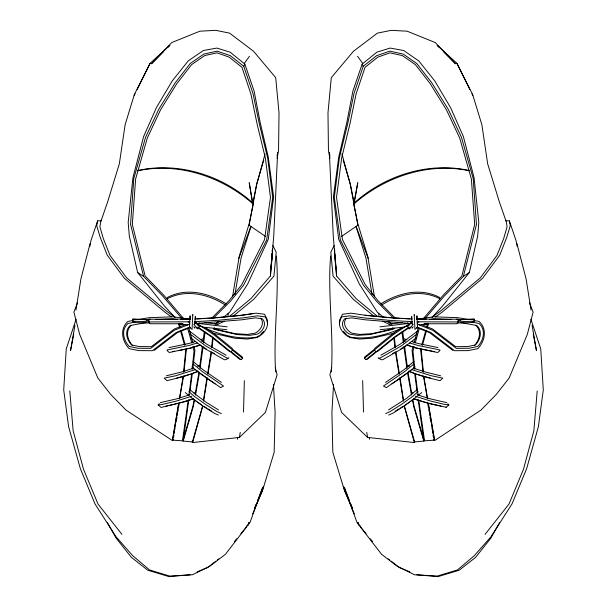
<?xml version="1.0" encoding="UTF-8"?>
<svg xmlns="http://www.w3.org/2000/svg" width="607" height="607" viewBox="0 0 607 607"><rect width="100%" height="100%" fill="white"/><g stroke="black" fill="none" stroke-linecap="round" stroke-linejoin="round"><path stroke-width="0.91" d="M414.217 315.428L414.217 314.532L414.93 329.411L417.487 327.423L416.933 315.799L416.994 318.561M409.232 324.874L409.239 323.356L379.929 326.839M148.518 321.771L148.556 319.768L132.789 319.153L132.736 321.171L133.677 322.469L149.489 323.068L148.518 321.771L132.736 321.171M182.813 323.759L150.233 323.751L148.905 321.968L148.958 319.221L190.211 319.077M243.506 412.07L244.348 380.642M331.361 371.901C333.88 333.273 327.499 294.691 330.61 256.048M412.236 327.461L412.214 328.159L412.123 327.302M195.279 319.305L195.333 316.543L194.893 323.948M190.006 318.561L190.067 315.799L189.513 327.423L192.07 329.411L192.783 314.532L192.783 315.428M364.42 358.267L374.451 350.269L374.504 349.215L364.496 357.197L364.42 358.267L365.998 359.64L367.038 359.42L377.038 351.43L376.021 351.635L365.998 359.64M333.577 384.269L331.892 412.525L332.826 452.276L344.215 489.766L354.344 513.917M228.027 316.816L228.27 313.258M272.118 253.301L271.026 267.975L273.742 236.062L277.634 152.501L277.05 156.227M272.255 251.465L272.46 248.711L272.619 252.542L270.411 276.003L250.888 298.636L229.4 316.513M270.411 276.003L272.111 253.415M272.247 251.533L272.46 248.711M537.21 390.984L533.857 430.811L523.477 469.272L509.007 504.045L485.061 534.372M183.557 372.19L185.772 349.738M191.698 373.684L188.914 395.218M192.184 368.973L194.028 351.081L192.76 346.536M339.525 323.835L340.003 319.123L342.5 314.267L350.922 313.174L367.03 315.519L390.491 317.772M194.877 327.302L194.786 328.159L194.764 327.461M184.042 371.423L186.395 349.306M211.524 347.735L212.632 337.477M192.298 373.76L189.862 392.054M192.821 369.064L194.938 350.269L193.936 346.65M212.071 347.356L213.118 337.978M214.066 329.54L214.279 327.666M418.261 400.241L423.8 441.046L414.627 441.972L414.725 441.168L414.323 442.541L367.569 437.427L341.589 412.411L329.897 374.838L331.68 367.637M202.359 346.673L199.703 366.734M203.057 341.217L204.225 332.12M198.967 372.205L195.188 394.087L205.97 402.153L218.535 409.945M188.284 399.892L182.449 440.834L172.638 440.143L178.724 403.822M203.117 346.658L200.06 368.601M203.611 342.993L205.083 332.014M188.739 400.241L183.2 441.046L192.373 441.972L202.556 406.197M237.466 439.233L237.678 437.693M199.415 373.168L195.492 395.058M173.663 436.835L173.943 435.022M174.224 433.216L174.497 431.402M174.778 429.597L175.051 427.783M175.332 425.977L175.613 424.164M175.886 422.351L176.167 420.545M176.447 418.731L176.72 416.926M203.428 400.597L206.911 378.169M75.974 310.018L80.928 278.81L90.064 243.619M207.647 373.578L211.016 352.447M202.859 405.817L192.677 442.541L239.431 437.427L265.411 412.411L277.103 374.838L275.32 367.637M203.611 401.151L207.359 377.85M239.431 437.427L240.243 432.359M343.251 160.294L350.247 183.777L354.222 203.36L357.781 182.684L353.722 204.127L357.895 223.9L367.796 256.473L374.466 296.869M207.958 374.162L211.433 352.978M176.667 418.989L176.971 417.123M177.282 415.256L177.593 413.382M177.904 411.516L178.215 409.649M178.526 407.783L179.3 403.109M232.534 296.869L239.204 256.473L249.105 223.9L253.278 204.127L252.413 202.662L249.219 182.684L252.778 203.36L256.753 183.777L263.749 160.294M179.406 398.746L183.132 376.568M234.939 294.509L241.055 258.112L251.01 226.335M77.468 302.741L73.895 312.157L79.654 334.298L97.803 377.964L110.641 394.338L126.097 410.157L172.335 440.53L178.473 404.292M277.141 158.473L278.56 150.187L279.015 112.788L275.707 77.666L253.574 51.284L229.583 33.127L215.819 30.35L199.885 31.185L171.758 42.566L151.492 63.796L163.283 51.952M74.942 325.322L70.526 350.641L73.743 334.207M179.687 398.275L183.549 376.082M101.399 220.796L97.621 220.857L96.741 225.842L100.299 237.542L107.227 255.145L124.45 278.347L164.603 311.899L171.371 316.922M194.172 399.588L192.973 406.015L183.079 440.234L182.449 440.834M89.821 246.366L90.913 240.797L97.621 220.857M194.604 399.618L193.178 406.902L183.2 441.046M432.009 317.408L442.746 305.814L469.355 272.52L477.679 236.077L478.817 222.443L474.059 177.661L463.376 136.529L450.508 107.469L434.741 80.898L418.754 60.89L403.64 50.51L390.164 48.067L376.864 52.164L362.144 64.107L352.872 91.164L346.825 122.455L338.759 156.978L333.372 196.979L338.691 239.264L359.215 283.803L377.311 312.188L383.04 316.975M263.271 486.662L262.163 491.207L254.568 508.416M425.484 318.068L444.43 295.905L463.376 276.405L476.457 224.423L473.202 178.534L461.419 137.22L448.118 109.078L431.767 82.802L416.789 63.5L403.192 54.076L389.823 51.132L376.674 55.662L363.229 66.315L354.002 93.493L347.72 123.555L339.343 158.025L334.29 197.412L340.368 240.031L363.51 285.343L376.484 301.193L393.746 318.349M265.054 153.92L256.617 184.786L249.143 225.243L265.464 236.404M421.85 344.761L425.773 330.451M426.751 326.87L427.73 323.288M413.063 346.65L412.062 350.269L414.179 369.064M414.057 343.031L418.284 327.666M422.472 345.246L426.455 330.876M427.449 327.279L428.451 323.69M414.24 346.536L412.972 351.081L414.816 368.973M415.256 342.894L419.331 328.334M76.095 319.282L66.262 348.858L63.712 389.906L68.606 426.653L80.336 468.619L95.011 503.954L116.081 536.823L132.683 555.678L149.542 569.95L169.596 576.043L192.465 574.776L209.832 566.172L225.402 554.335L250.076 522.286L262.702 487.467L257.558 500.6M199.157 322.583L198.292 325.17C216.79 333.827 237.769 340.618 258.279 336.87C265.244 333.099 271.048 324.039 265.047 316.869L257.186 315.837L243.111 317.863L217.382 320.344L194.43 321.702M238.847 258.339L250.957 226.32M248.976 522.498L247.952 525.131L249.037 522.544M254.47 508.484L256.184 504.106M252.656 513.917L262.785 489.766L274.174 452.276L275.108 412.525L273.423 384.269M246.966 525.624L246.207 527.346L240.88 533.781M213.254 318.349L230.516 301.193L243.49 285.343L266.632 240.031L272.71 197.412L267.657 158.025L259.28 123.555L252.998 93.493L243.771 66.315L244.856 64.107L230.136 52.164L216.836 48.067L203.36 50.51L188.246 60.89L172.259 80.898L156.492 107.469L143.624 136.529L132.941 177.661L128.183 222.443L129.321 236.077L137.645 272.52L164.254 305.814L174.991 317.408M135.08 93.728L133.821 96.263L125.118 124.754L119.321 163.867L107.621 201.956L100.679 221.957L99.927 226.843L103.273 238.407L110.004 255.441L126.764 277.96L166.576 311.133L174.687 317.074M137.167 89.502L150.119 63.28L169.831 45.366L167.866 47.346M334.116 245.524L330.8 252.239L333.084 276.117L353.228 299.251L374.041 316.27M133.972 95.299L150.119 63.28M346.362 318.114C341.847 323.645 346.582 330.345 351.817 333.19L359.731 334.434L371.886 333.668L393.602 328.698M499.591 522.581L490.873 538.143L475.584 557.37L459.287 570.185L437.882 576.65L416.842 574.768M407.509 344.313L407.176 344.814L407.654 344.419M474.522 345.512C479.56 340.079 481.875 331.103 475.934 325.413M407.434 326.953L411.561 322.241L412.107 323.948M474.264 321.171L473.323 322.469L457.511 323.068L458.482 321.771L458.444 319.768L474.211 319.153L474.264 321.171L458.482 321.771M244.325 63.348L249.431 56.314M131.066 325.413C125.125 331.103 127.44 340.079 132.478 345.512M416.789 319.077L458.042 319.221L458.095 321.968L456.768 323.751L424.187 323.759M193.102 398.852L185.317 401.614L161.067 407.464L158.184 404.937L159.163 403.738M234.363 541.656L236.73 538.788M263.582 331.43L260.608 334.442M410.218 323.842L411.561 322.241M423.777 318.136L443.209 295.23L461.889 275.942L474.682 224.461L471.373 179.004L459.681 137.986L446.494 109.928L430.211 83.69L415.416 64.638L402.32 55.578L389.929 52.839L377.782 57.164L365.035 67.316L356.089 94.009L349.943 123.828L341.635 158.093L336.521 197.328L342.469 239.682L365.285 284.744L377.797 300.488L395.347 318.258M439.885 350.603L437.708 352.515L416.136 348.061L406.766 345.087M172.335 440.53L173.245 439.544L172.638 440.143M211.653 318.258L229.203 300.488L241.715 284.744L264.531 239.682L270.479 197.328L265.365 158.093L257.057 123.828L250.911 94.009L241.965 67.316L229.218 57.164L217.071 52.839L204.68 55.578L191.584 64.638L176.789 83.69L160.506 109.928L147.319 137.986L135.627 179.004L132.318 224.461L145.111 275.942L163.791 295.23L183.223 318.136M413.192 326.733L412.403 327.56M417.032 389.717L406.318 398.541L388.465 409.945M413.898 398.852L428.459 403.435L446.183 407.229M416.895 396.591L404.262 406L392.828 413.2L388.677 415.044M241.002 359.64L230.979 351.635L229.962 351.43L239.962 359.42L241.002 359.64L242.58 358.267L242.504 357.197L232.496 349.215L232.549 350.269L242.58 358.267M445.933 407.464L448.816 404.937L447.837 403.738M230.979 351.635L232.549 350.269M413.018 364.678L404.603 371.643L383.442 386.06L386.348 387.6L406.993 373.502L415.112 366.772M416.402 337.697L403.329 347.902L382.585 359.769L380.855 359.556L378.844 358.32M215.371 324.153L218.952 321.164M223.96 316.975L229.689 312.188L247.785 283.803L268.309 239.264L273.628 196.979L268.241 156.978L260.175 122.455L254.128 91.164L244.856 64.107M411.03 370.118L395.772 381.211M232.959 316.27L253.772 299.251L273.916 276.117L276.2 252.239L272.884 245.524M413.936 361.446L403.837 369.845L385.566 382.395M418.14 395.423L421.698 392.57M448.816 404.937L444.195 404.338L430.469 401.015L415.279 396.242M418.117 391.606L412.904 396.196L401.644 404.285L390.089 411.592L385.635 413.625M354.587 202.662C385.02 175.324 428.55 161.576 468.854 170.446M259.242 335.504L256.526 337.636L247.451 339.055L234.901 338.243L212.458 333.068M215.834 561.187L207.662 567.568L197.161 571.885M217.321 560.026L218.808 558.865M410.347 327.955L409.065 328.948L413.162 324.434L411.076 322.932M353.722 204.127C384.679 176.796 428.345 162.001 469.249 170.787M154.117 350.467L177.494 332.59L190.545 327.408M410.355 401.568L413.822 398.92M435.629 316.922L442.397 311.899L482.55 278.347L499.773 255.145L506.701 237.542L510.259 225.842L509.379 220.857L505.601 220.796M432.313 317.074L440.424 311.133L480.236 277.96L496.996 255.441L503.727 238.407L507.073 226.843L506.321 221.957L499.379 201.956L487.679 163.867L481.882 124.754L473.179 96.263L471.92 93.728M199.566 326.953L195.924 322.932L193.838 324.434L197.935 328.948L196.653 327.955M405.719 345.823L400.559 349.101M341.536 236.404L357.857 225.243L350.383 184.786L341.946 153.92M416.895 334.032L401.364 345.891L379.929 358.107L378.176 357.91M401.052 328.159L392.494 333.964L374.86 348.289L374.625 349.799L392.57 335.178L411.978 321.998M417.791 330.914L400.354 344.078L380.832 355.232M409.019 327.112L394.421 337.006L376.621 351.536L378.062 351.112L395.498 336.915L409.088 327.719M391.902 383.814L394.998 381.735M405.279 404.915L409.626 402.046M412.828 399.588L414.027 406.015L423.921 440.234L424.551 440.834L434.362 440.143L433.755 439.544L434.665 440.53L480.903 410.157L496.359 394.338L509.197 377.964L527.346 334.298L533.105 312.157L529.532 302.741M463.376 276.405L469.355 272.52M400.65 407.874L402.965 406.394M228.156 358.32L226.145 359.556L224.415 359.769L203.671 347.902L190.598 337.697M395.233 411.227L399.11 408.845M392.683 353.555L395.908 351.772M381.742 304.972C398.928 294.038 421.129 288.833 439.984 298.864L439.635 297.476C420.499 287.331 398.063 292.931 380.672 303.955M198.148 371.158L191.015 374.064M198.261 371.408L183.875 376.439L166.963 380.68L164.209 378.146L175.598 375.779L194.748 369.822M214.802 323.827L219.742 321.528M216.949 324.654L224.34 321.255M195.006 322.438L195.439 322.241L196.782 323.842M189.885 394.755L176.857 398.822L160.301 402.646M191.721 396.242L176.531 401.015L162.805 404.338L158.184 404.937M191.296 399.345L192.973 398.64M197.548 366.264L200.158 365.186M189.824 324.07L174.255 330.284L150.718 348.365L137.979 348.259L129.291 346.468C123.335 340.284 120.831 329.965 127.857 323.554L135.035 322.044M185.56 324.563L174.323 329.04L151.333 346.68L139.337 346.567L131.62 344.973C126.628 339.715 124.177 330.982 130.209 325.496L146.044 322.628M189.832 327.052L176.212 332.477L152.44 350.702L138.806 350.611L129.185 348.646C122.022 341.309 119.549 329.04 127.819 321.513L133.039 320.42M194.043 393.063L195.803 392.403M195.735 341.384L189.088 343.441L168.981 347.591M197.313 342.978L189.331 345.398L167.039 349.973M201.691 341.392L203.444 340.762M200.234 345.087L190.864 348.061L178.42 350.679M192.973 368.358L182.267 371.833L166.356 375.809M199.923 345.011L191.569 347.773L169.292 352.515L167.115 350.603M200.189 339.791L203.755 338.516M190.454 399.694L180.985 402.517M190.203 374.307L176.652 378.085M172.638 351.703L174.573 351.142M173.769 404.345L180.127 402.752M168.336 405.605L172.866 404.55M394.542 333.068L372.099 338.243L359.549 339.055L350.474 337.636L347.758 335.504M392.198 329.442L369.807 334.548L357.364 335.345L349.549 334.123C344.063 331.255 339.776 324.275 344.579 318.796L351.673 317.856L365.164 319.806L407.563 323.228M138.146 170.446C178.45 161.576 221.98 175.324 252.413 202.662M218.323 415.044L214.172 413.2L202.738 406L190.105 396.591M137.751 170.787C178.655 162.001 222.321 176.796 253.278 204.127M165.992 406.106L167.433 405.81M146.211 320.246L149.011 319.806M137.455 319.54L149.542 317.666L173.306 316.801L190.097 319.236M422.108 324.631L427.465 323.804M404.657 326.998L380.172 329.715M427.965 323.736L419.171 324.957M253.529 313.538L239.97 315.519L216.509 317.772M416.903 319.236L433.694 316.801L457.458 317.666L469.545 319.54M429.589 319.586L434.134 318.933L451.562 319.57M221.365 413.625L216.911 411.592L205.356 404.285L194.096 396.196L188.883 391.606M417.221 322.256L418.921 322.044M402.145 322.643L389.011 324.168M391.978 328.569L394.694 328.266M228.824 357.91L227.071 358.107L205.636 345.891L190.105 334.032M190.158 574.768L169.118 576.65L147.713 570.185L131.416 557.37L116.127 538.143L107.409 522.581M456.699 319.305L458.042 319.221M194.915 318.941L216.54 317.666L241.958 315.215L256.078 313.174L264.5 314.267L266.997 319.123L267.475 323.835M196.888 318.956L205.295 318.463M207.162 318.356L215.568 317.863M199.437 323.228L241.836 319.806L255.327 317.856L262.421 318.796C267.224 324.275 262.937 331.255 257.451 334.123L249.636 335.345L237.193 334.548L214.802 329.442M474.211 319.153L458.391 319.79M172.471 319.555L173.101 319.525M155.438 319.57L172.866 318.933L177.411 319.586M189.847 321.801L148.905 321.968M180.4 319.381L190.431 319.191M458.095 321.968L417.153 321.801M416.569 319.191L426.6 319.381M148.609 319.79L132.789 319.153M433.899 319.525L434.529 319.555M412.085 318.941L390.46 317.666L365.042 315.215M391.432 317.863L399.838 318.356M401.705 318.463L410.112 318.956M412.57 321.702L389.618 320.344L363.889 317.863L349.814 315.837L341.953 316.869C335.952 324.039 341.756 333.099 348.722 336.87C369.231 340.618 390.21 333.827 408.708 325.17L407.843 322.583M148.958 319.221L150.301 319.305M227.071 326.839L197.761 323.356L197.768 324.874M226.828 329.715L202.343 326.998M217.989 324.168L204.855 322.643M188.079 322.044L189.779 322.256M187.829 324.957L179.035 323.736M179.535 323.804L184.892 324.631M457.989 319.806L460.789 320.246M460.956 322.628L476.791 325.496C482.823 330.982 480.372 339.715 475.38 344.973L467.663 346.567L455.667 346.68L432.677 329.04L421.44 324.563M431.6 350.99L415.431 347.773L407.077 345.011M446.699 402.646L430.143 398.822L417.115 394.755M440.644 375.809L424.733 371.833L414.027 368.358M439.567 405.81L441.008 406.106M473.961 320.42L479.181 321.513C487.451 329.04 484.978 341.309 477.815 348.646L468.194 350.611L454.56 350.702L430.788 332.477L417.168 327.052M471.965 322.044L479.143 323.554C486.169 329.965 483.665 340.284 477.709 346.468L469.021 348.259L456.282 348.365L432.745 330.284L417.176 324.07M213.398 328.698L235.114 333.668L247.269 334.434L255.183 333.19C260.418 330.345 265.153 323.645 260.638 318.114M434.134 404.55L438.664 405.605M439.961 349.973L417.669 345.398L409.687 342.978M426.873 402.752L433.231 404.345M430.348 378.085L416.797 374.307M438.019 347.591L417.912 343.441L411.265 341.384M426.015 402.517L416.546 399.694M432.427 351.142L434.362 351.703M403.245 338.516L406.811 339.791M415.985 374.064L408.852 371.158M403.556 340.762L405.309 341.392M412.252 369.822L431.402 375.779L442.791 378.146L440.037 380.68L423.125 376.439L408.739 371.408M411.197 392.403L412.957 393.063M416.455 327.408L429.506 332.59L452.883 350.467M406.842 365.186L409.452 366.264M409.839 571.885L399.338 567.568L391.166 561.187M414.027 398.64L415.704 399.345M382.66 321.255L390.051 324.654M387.258 321.528L392.198 323.827M226.328 303.955C208.937 292.931 186.501 287.331 167.365 297.476L167.016 298.864C185.871 288.833 208.072 294.038 225.258 304.972M211.092 351.772L214.317 353.555M206.441 349.101L201.281 345.823M221.434 382.395L203.163 369.845L193.064 361.446M207.89 408.845L211.767 411.227M226.168 355.232L206.646 344.078L189.209 330.914M204.035 406.394L206.35 407.874M137.645 272.52L143.624 276.405L162.57 295.905L181.516 318.068M197.374 402.046L201.721 404.915M212.002 381.735L215.098 383.814M197.912 327.719L211.502 336.915L228.938 351.112L230.379 351.536L212.579 337.006L197.981 327.112M205.948 328.159L214.506 333.964L232.14 348.289L232.375 349.799L214.43 335.178L195.022 321.998M211.228 381.211L195.97 370.118M193.178 398.92L196.645 401.568M388.192 558.865L389.679 560.026M346.392 334.442L343.418 331.43M243.771 66.315L230.326 55.662L217.177 51.132L203.808 54.076L190.211 63.5L175.233 82.802L158.882 109.078L145.581 137.22L133.798 178.534L130.543 224.423L143.624 276.405M189.968 389.717L195.188 394.087M185.302 392.57L188.86 395.423M377.6 316.513L356.112 298.636L336.589 276.003L334.381 252.542L334.54 248.711L334.753 251.533M388.048 321.164L391.629 324.153M194.597 327.56L193.808 326.733M199.346 344.419L199.824 344.814L199.491 344.313M191.888 366.772L200.007 373.502L220.652 387.6L223.558 386.06L202.397 371.643L193.982 364.678M374.451 350.269L376.021 351.635M473.028 95.299L456.881 63.28L437.169 45.366L439.134 47.346M443.717 51.952L455.508 63.796L435.242 42.566L407.115 31.185L391.181 30.35L377.417 33.127L353.426 51.284L331.293 77.666L327.985 112.788L328.44 150.187L329.859 158.473M366.12 533.781L360.793 527.346L360.034 525.624M370.27 538.788L372.637 541.656M121.939 534.372L97.993 504.045L83.523 469.272L73.144 430.811L69.79 390.984M357.569 56.314L362.675 63.348M195.439 322.241L195.924 322.932M456.881 63.28L469.833 89.502M362.144 64.107L363.229 66.315M352.432 508.416L344.837 491.207L343.729 486.662M357.963 522.544L359.048 525.131L381.598 554.335L397.168 566.172L414.535 574.776L437.404 576.043L457.458 569.95L474.317 555.678L490.919 536.823L511.989 503.954L526.664 468.619L538.394 426.653L543.288 389.906L540.738 348.858L530.905 319.282M349.442 500.6L344.298 487.467L356.924 522.286L359.048 525.131L358.024 522.498M350.816 504.106L352.53 508.484M356.043 226.32L368.153 258.339M509.379 220.857L516.087 240.797L517.179 246.366M355.99 226.335L365.945 258.112L372.061 294.509M423.8 441.046L413.822 406.902L412.396 399.618M414.627 441.972L404.444 406.197M192.677 442.541L192.275 441.168L192.373 441.972M414.323 442.541L404.141 405.817M187.669 328.334L191.744 342.894M178.549 323.69L179.551 327.279M180.545 330.876L184.528 345.246M188.716 327.666L192.943 343.031M179.27 323.288L180.249 326.87M181.227 330.451L185.15 344.761M516.936 243.619L526.072 278.81L531.026 310.018M533.257 334.207L536.474 350.641L532.058 325.322M411.508 395.058L407.585 373.168M411.812 394.087L408.033 372.205M423.451 376.082L427.313 398.275M428.527 404.292L434.665 440.53M434.362 440.143L428.276 403.822M423.868 376.568L427.594 398.746M427.7 403.109L428.474 407.783M428.785 409.649L429.096 411.516M429.407 413.382L429.718 415.256M430.029 417.123L430.333 418.989M395.567 352.978L399.042 374.162M399.641 377.85L403.389 401.151M366.757 432.359L367.569 437.427M395.984 352.447L399.353 373.578M400.089 378.169L403.572 400.597M329.95 156.227L329.366 152.501L333.258 236.062L335.975 267.975M430.28 416.926L430.553 418.731M430.833 420.545L431.114 422.351M431.387 424.164L431.668 425.977M431.949 427.783L432.222 429.597M432.503 431.402L432.776 433.216M433.057 435.022L433.337 436.835M424.551 440.834L418.716 399.892M406.94 368.601L403.883 346.658M417.138 392.054L414.702 373.76M369.322 437.693L369.534 439.233M418.086 395.218L415.302 373.684M407.297 366.734L404.641 346.673M401.917 332.014L403.389 342.993M402.775 332.12L403.943 341.217M392.721 327.666L392.934 329.54M393.882 337.978L394.929 347.356M394.368 337.477L395.476 347.735M420.605 349.306L422.958 371.423M421.228 349.738L423.443 372.19M334.882 253.301L336.589 276.003M378.73 313.258L378.973 316.816M412.039 322.507L411.667 316.543L411.721 319.305M276.39 256.048C279.501 294.691 273.12 333.273 275.639 371.901M362.652 380.642L363.494 412.07"/></g></svg>
